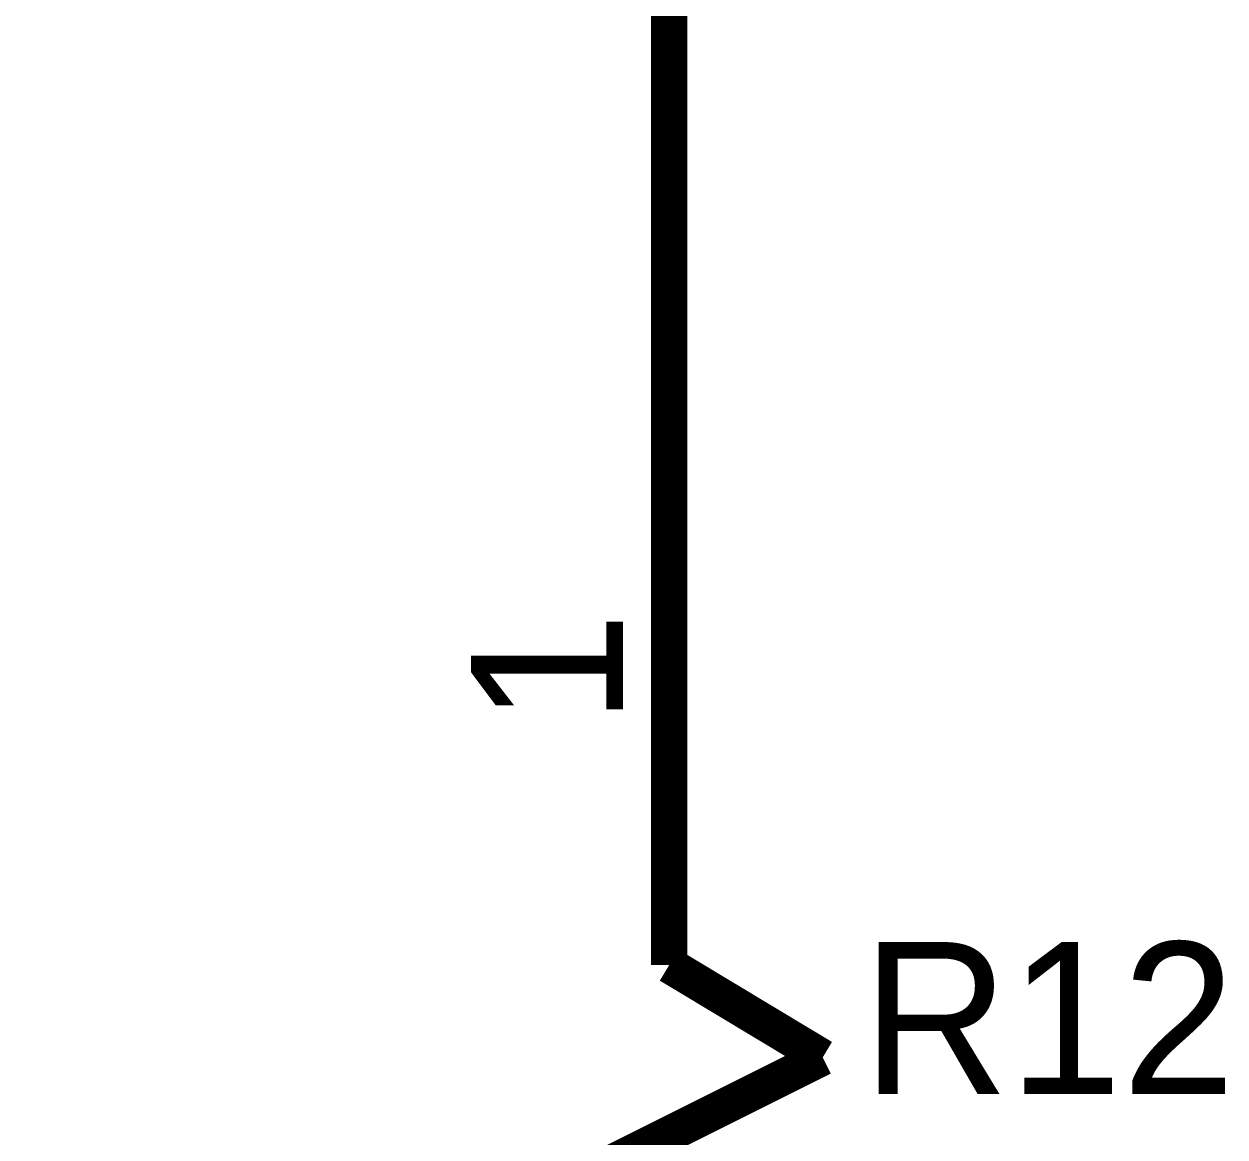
# Model space of a CAD drawing. Header units: inches. Extents: x 0 to 432, y 0 to 280.
# Drawn here: x 258.84 to 268.77, y 135.48 to 144.69 of the extents above; entities that cross this region are included whole.
import ezdxf

# ---------------------------------------------------------------- set-up
doc = ezdxf.new("R2010")
doc.units = ezdxf.units.IN
doc.layers.add('Sheet', color=255, linetype='Continuous')

msp = doc.modelspace()

# ---------------------------------------------------------------- linework, layer by layer
at = {"layer": 'Sheet'}
for points in [[(252.4786, 147.3139, 0.2997, 0.2997, 0), (264.1698, 147.3139, 0.2997, 0.2997, 0), (264.1698, 141.9797, 0.2997, 0.2997, 0)], [(264.1698, 136.9038, 0.2997, 0.2997, 0), (264.1698, 141.9797, 0.2997, 0.2997, 0)], [(264.1698, 136.9038, 0.2997, 0.2997, 0), (264.1698, 137.6674, 0.2997, 0.2997, 0)], [(264.1698, 136.9038, 0.2997, 0.2997, 0), (265.4389, 136.1401, 0.2997, 0.2997, 0)], [(265.4389, 136.1401, 0.2997, 0.2997, 0), (262.9007, 134.8711, 0.2997, 0.2997, 0)]]:
    msp.add_lwpolyline(points, format="xyseb", dxfattribs=at)

# ---------------------------------------------------------------- texts
msp.add_text('1', height=1.2577, rotation=90, dxfattribs=at).set_placement((263.7879, 138.8914))
msp.add_text('R12', height=1.25775, dxfattribs=at).set_placement((265.7645, 135.8369))

doc.saveas('drawing.dxf')
